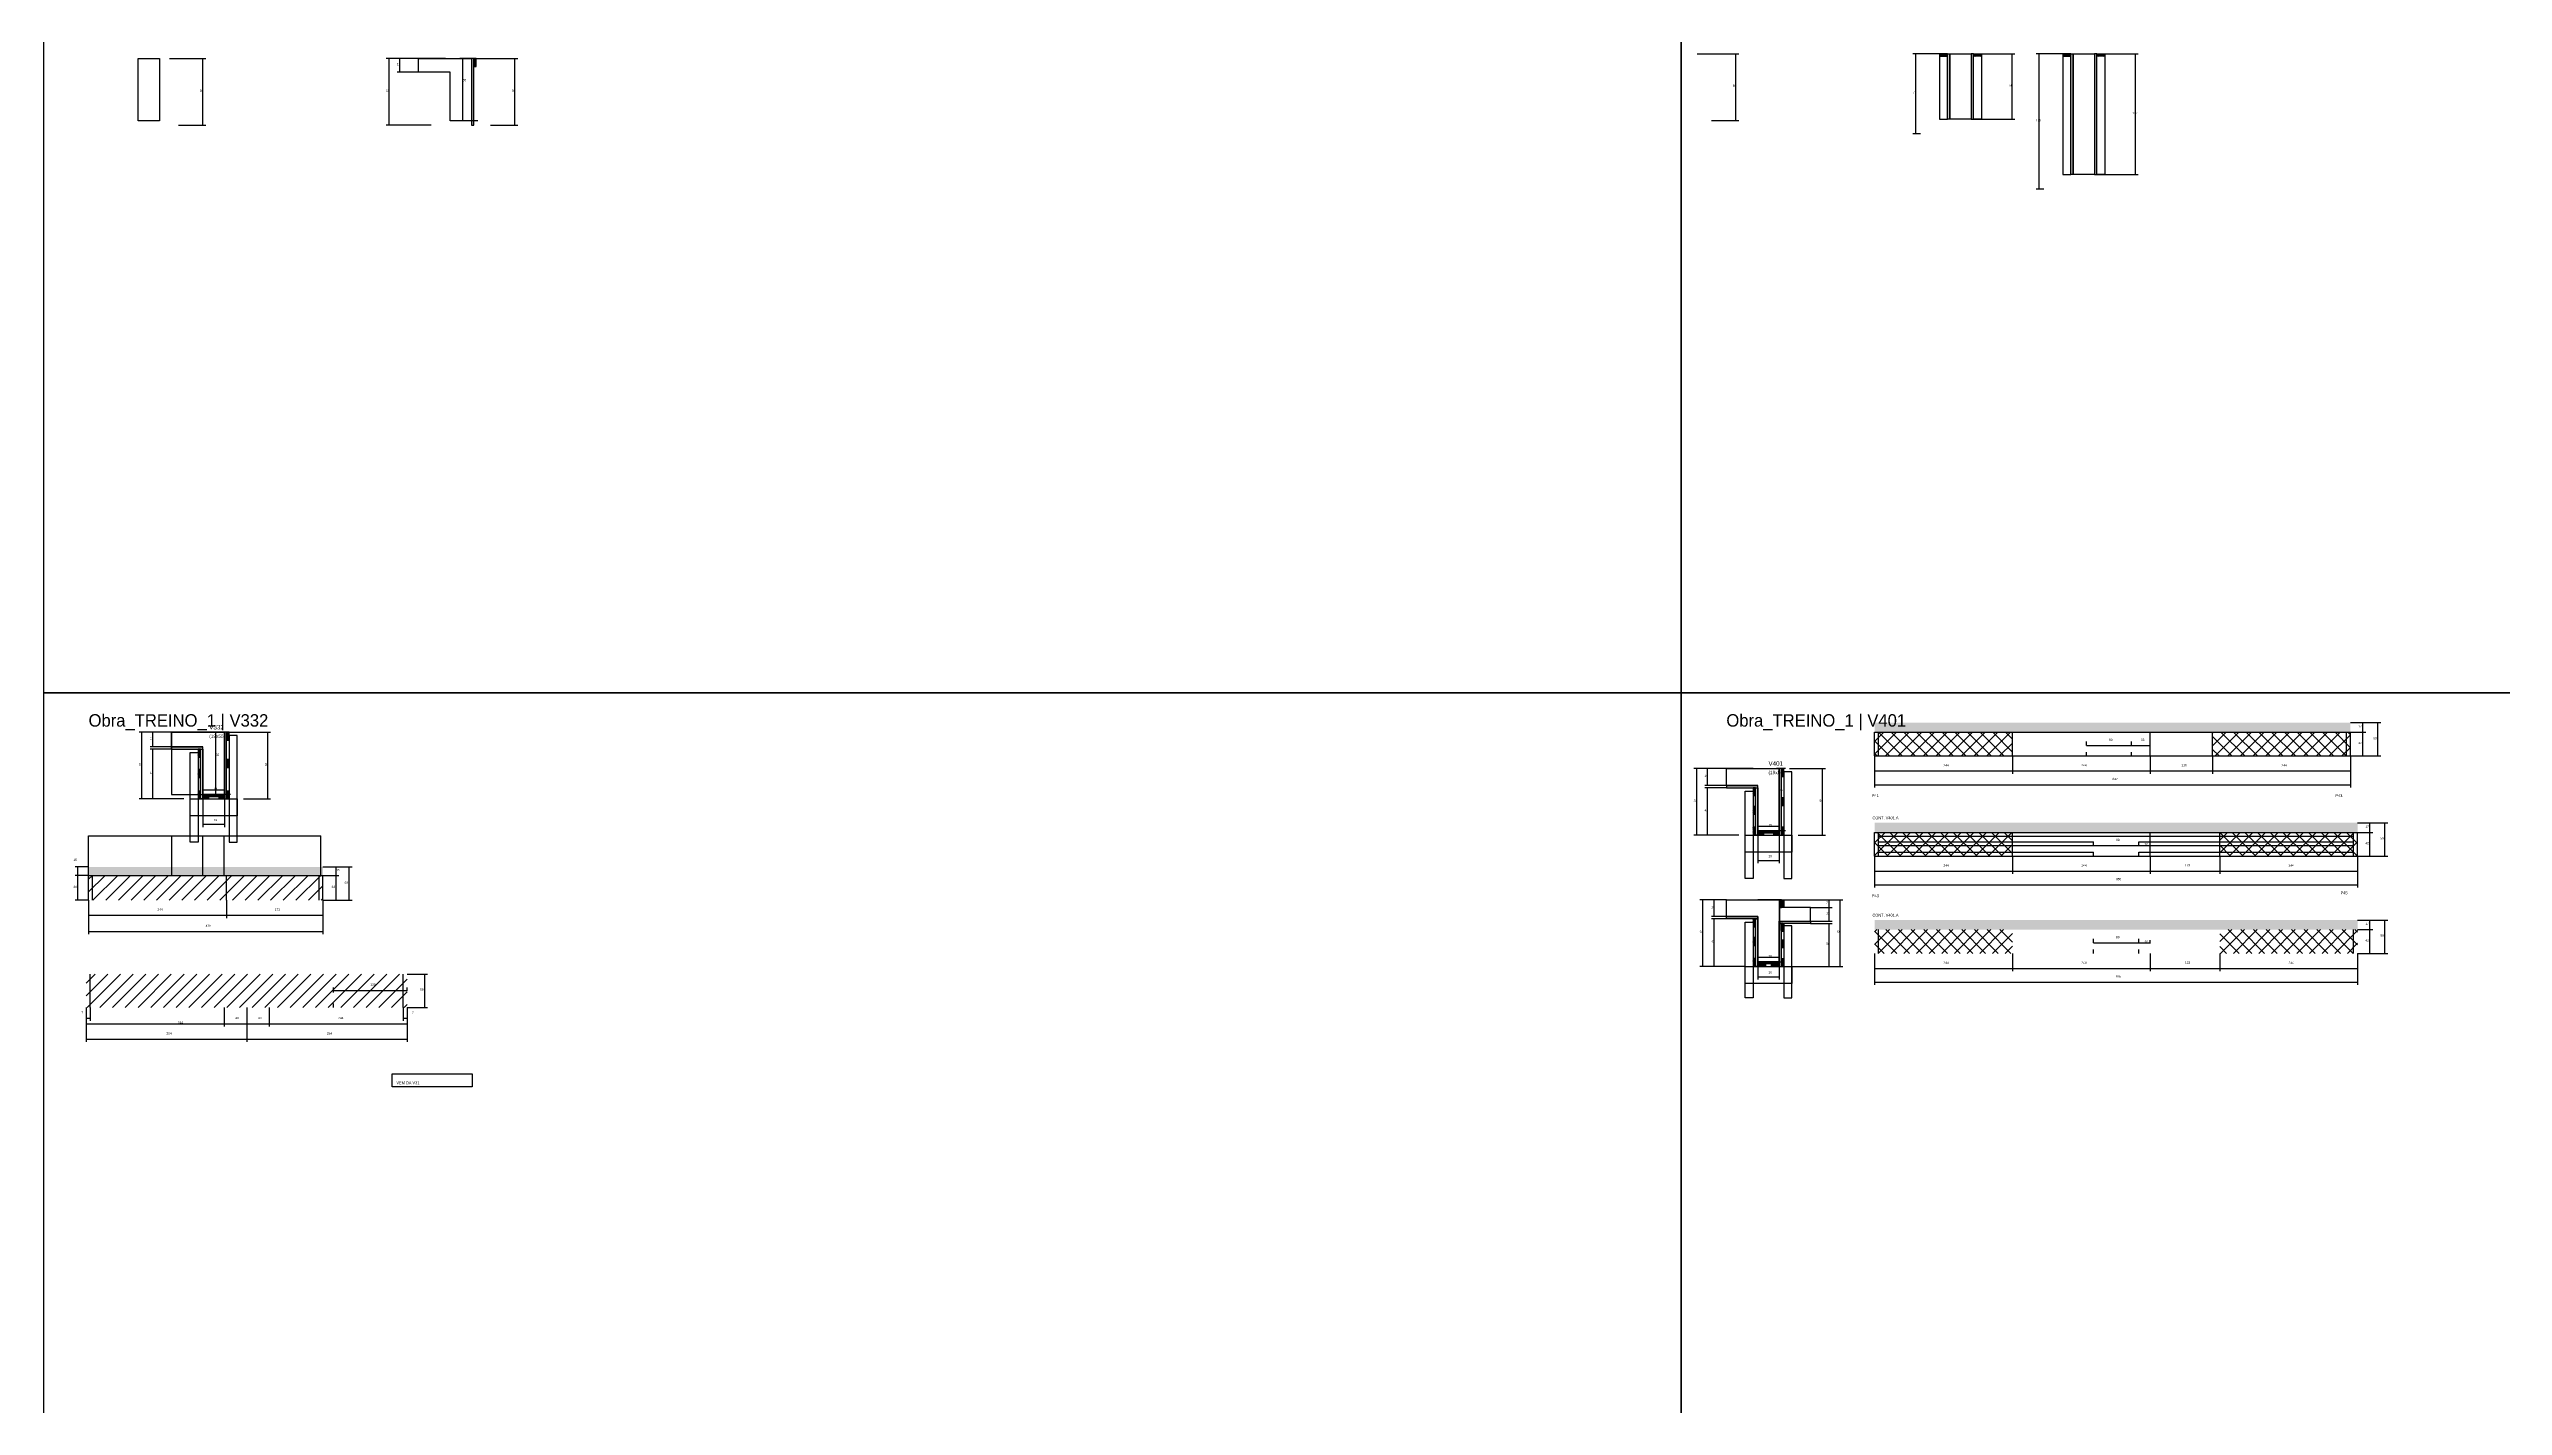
# Model space of a CAD drawing. Header units: metres. Extents: x -41 to 34840, y -36000 to 1848.
# Drawn here: x 26110 to 30455, y -3062 to -661 of the extents above; entities that cross this region are included whole.
import ezdxf

# ---------------------------------------------------------------- set-up
doc = ezdxf.new("R2010")
doc.units = ezdxf.units.M
for name, color, linetype in [('CELL_BORDER', 8, 'Continuous'), ('CONCRETO', 251, 'Continuous'), ('COTA', 4, 'Continuous'), ('Cota Seção (2x)', 4, 'Continuous'), ('Hachura', 253, 'Continuous'), ('LABEL_ID', 3, 'Continuous'), ('Madeira', 126, 'Continuous'), ('NOMENCLATURA', 7, 'Continuous'), ('Painéis', 200, 'Continuous'), ('REAPROVEITAMENTO', 251, 'Continuous'), ('SARR_2.2x7', 40, 'Continuous'), ('SARR_3.5x7', 81, 'Continuous'), ('Texto Seção', 7, 'Continuous')]:
    doc.layers.add(name, color=color, linetype=linetype)

msp = doc.modelspace()

# ---------------------------------------------------------------- hatches: boundary and pattern name
at = {"layer": 'COTA'}
h = msp.add_hatch(dxfattribs=at)
h.set_pattern_fill('AR-CONC', scale=0.03)
h.paths.add_polyline_path([(30185.1, -1870), (30185.1, -1853), (30185.1, -1853), (29342.6, -1853), (29342.6, -1853), (29342.6, -1870), (29342.6, -1870), (30185.1, -1870)])
h = msp.add_hatch(dxfattribs=at)
h.set_pattern_fill('AR-CONC', scale=0.03)
h.paths.add_polyline_path([(30197.6, -2047.2), (30197.6, -2030.2), (30197.6, -2030.2), (29342.6, -2030.2), (29342.6, -2030.2), (29342.6, -2047.2), (29342.6, -2047.2), (30197.6, -2047.2)])
h = msp.add_hatch(dxfattribs=at)
h.set_pattern_fill('AR-CONC', scale=0.03)
h.paths.add_polyline_path([(26595, -2108.3), (26179.9, -2108.3), (26179.9, -2108.3), (26180.1, -2123.3), (26180.1, -2123.3), (26595, -2123.3), (26595, -2123.3), (26595, -2108.3)])
h = msp.add_hatch(dxfattribs=at)
h.set_pattern_fill('AR-CONC', scale=0.03)
h.paths.add_polyline_path([(30197.6, -2219.4), (30197.6, -2202.4), (30197.6, -2202.4), (29342.6, -2202.4), (29342.6, -2202.4), (29342.6, -2219.4), (29342.6, -2219.4), (30197.6, -2219.4)])
at = {"layer": 'Hachura'}
h = msp.add_hatch(color=8, dxfattribs=at)
h.dxf.hatch_style = 1
h.paths.add_polyline_path([(26862.1, -677.5), (26858.1, -677.5), (26858.1, -677.5), (26858.1, -795.5), (26858.1, -795.5), (26862.1, -795.5), (26862.1, -795.5), (26862.1, -677.5)])
h = msp.add_hatch(dxfattribs=at)
h.set_pattern_fill('ANSI31', scale=0.5)
h.paths.add_polyline_path([(26862.1, -691.5), (26866.5, -691.5), (26866.5, -691.5), (26866.5, -677.5), (26866.5, -677.5), (26862.1, -677.5), (26862.1, -677.5), (26862.1, -691.5)])
h = msp.add_hatch(dxfattribs=at)
h.set_pattern_fill('ANSI31', scale=0.5)
h.paths.add_polyline_path([(29471.5, -673.2), (29471.5, -668.8), (29471.5, -668.8), (29457.5, -668.8), (29457.5, -668.8), (29457.5, -673.2), (29457.5, -673.2), (29471.5, -673.2)])
h = msp.add_hatch(color=8, dxfattribs=at)
h.dxf.hatch_style = 1
h.paths.add_polyline_path([(29471.5, -784.8), (29475.5, -784.8), (29475.5, -784.8), (29475.5, -668.8), (29475.5, -668.8), (29471.5, -668.8), (29471.5, -668.8), (29471.5, -784.8)])
h = msp.add_hatch(color=8, dxfattribs=at)
h.dxf.hatch_style = 1
h.paths.add_polyline_path([(29513.5, -784.8), (29517.5, -784.8), (29517.5, -784.8), (29517.5, -668.8), (29517.5, -668.8), (29513.5, -668.8), (29513.5, -668.8), (29513.5, -784.8)])
h = msp.add_hatch(dxfattribs=at)
h.set_pattern_fill('ANSI31', scale=0.5)
h.paths.add_polyline_path([(29517.5, -673.2), (29517.5, -668.8), (29517.5, -668.8), (29531.5, -668.8), (29531.5, -668.8), (29531.5, -673.2), (29531.5, -673.2), (29517.5, -673.2)])
h = msp.add_hatch(dxfattribs=at)
h.set_pattern_fill('ANSI31', scale=0.5)
h.paths.add_polyline_path([(29689.9, -673.2), (29689.9, -668.8), (29689.9, -668.8), (29675.9, -668.8), (29675.9, -668.8), (29675.9, -673.2), (29675.9, -673.2), (29689.9, -673.2)])
h = msp.add_hatch(color=8, dxfattribs=at)
h.dxf.hatch_style = 1
h.paths.add_polyline_path([(29689.9, -882.8), (29693.9, -882.8), (29693.9, -882.8), (29693.9, -668.8), (29693.9, -668.8), (29689.9, -668.8), (29689.9, -668.8), (29689.9, -882.8)])
h = msp.add_hatch(color=8, dxfattribs=at)
h.dxf.hatch_style = 1
h.paths.add_polyline_path([(29731.9, -882.8), (29735.9, -882.8), (29735.9, -882.8), (29735.9, -668.8), (29735.9, -668.8), (29731.9, -668.8), (29731.9, -668.8), (29731.9, -882.8)])
h = msp.add_hatch(dxfattribs=at)
h.set_pattern_fill('ANSI31', scale=0.5)
h.paths.add_polyline_path([(29735.9, -673.2), (29735.9, -668.8), (29735.9, -668.8), (29749.9, -668.8), (29749.9, -668.8), (29749.9, -673.2), (29749.9, -673.2), (29735.9, -673.2)])
h = msp.add_hatch(color=8, dxfattribs=at)
h.dxf.hatch_style = 1
h.paths.add_polyline_path([(26382.5, -1900), (26382.5, -1896), (26382.5, -1896), (26326.9, -1896), (26326.9, -1896), (26326.9, -1900), (26326.9, -1900), (26382.5, -1900)])
h = msp.add_hatch(dxfattribs=at)
h.set_pattern_fill('ANSI31', scale=0.5)
h.paths.add_polyline_path([(26374.1, -1914), (26378.5, -1914), (26378.5, -1914), (26378.5, -1900), (26378.5, -1900), (26374.1, -1900), (26374.1, -1900), (26374.1, -1914)])
h = msp.add_hatch(color=8, dxfattribs=at)
h.dxf.hatch_style = 1
h.paths.add_polyline_path([(26382.5, -1898), (26378.5, -1898), (26378.5, -1898), (26378.5, -1988), (26378.5, -1988), (26382.5, -1988), (26382.5, -1988), (26382.5, -1898)])
h = msp.add_hatch(color=8, dxfattribs=at)
h.dxf.hatch_style = 1
h.paths.add_polyline_path([(26424.5, -1870), (26420.5, -1870), (26420.5, -1870), (26420.5, -1988), (26420.5, -1988), (26424.5, -1988), (26424.5, -1988), (26424.5, -1870)])
h = msp.add_hatch(dxfattribs=at)
h.set_pattern_fill('ANSI31', scale=0.5)
h.paths.add_polyline_path([(26424.5, -1884), (26428.9, -1884), (26428.9, -1884), (26428.9, -1870), (26428.9, -1870), (26424.5, -1870), (26424.5, -1870), (26424.5, -1884)])
h = msp.add_hatch(dxfattribs=at)
h.set_pattern_fill('ANSI31', scale=0.5)
h.paths.add_polyline_path([(26374.1, -1950), (26378.5, -1950), (26378.5, -1950), (26378.5, -1936), (26378.5, -1936), (26374.1, -1936), (26374.1, -1936), (26374.1, -1950)])
h = msp.add_hatch(dxfattribs=at)
h.set_pattern_fill('ANSI31', scale=0.5)
h.paths.add_polyline_path([(26424.5, -1932.1), (26428.9, -1932.1), (26428.9, -1932.1), (26428.9, -1918.1), (26428.9, -1918.1), (26424.5, -1918.1), (26424.5, -1918.1), (26424.5, -1932.1)])
h = msp.add_hatch(color=8, dxfattribs=at)
h.dxf.hatch_style = 1
h.paths.add_polyline_path([(29177.6, -1934.2), (29173.6, -1934.2), (29173.6, -1934.2), (29173.6, -2052.2), (29173.6, -2052.2), (29177.6, -2052.2), (29177.6, -2052.2), (29177.6, -1934.2)])
h = msp.add_hatch(dxfattribs=at)
h.set_pattern_fill('ANSI31', scale=0.5)
h.paths.add_polyline_path([(29177.6, -1948.2), (29182, -1948.2), (29182, -1948.2), (29182, -1934.2), (29182, -1934.2), (29177.6, -1934.2), (29177.6, -1934.2), (29177.6, -1948.2)])
h = msp.add_hatch(dxfattribs=at)
h.set_pattern_fill('ANSI31', scale=0.5)
h.paths.add_polyline_path([(26374.1, -1988), (26378.5, -1988), (26378.5, -1988), (26378.5, -1974), (26378.5, -1974), (26374.1, -1974), (26374.1, -1974), (26374.1, -1988)])
h = msp.add_hatch(color=8, dxfattribs=at)
h.dxf.hatch_style = 1
h.paths.add_polyline_path([(26420.5, -1983.6), (26420.5, -1980), (26420.5, -1980), (26382.5, -1980), (26382.5, -1980), (26382.5, -1983.6), (26382.5, -1983.6), (26420.5, -1983.6)])
h = msp.add_hatch(dxfattribs=at)
h.set_pattern_fill('ANSI31', scale=0.5)
h.paths.add_polyline_path([(26382.5, -1988), (26382.5, -1983.6), (26382.5, -1983.6), (26392.5, -1983.6), (26392.5, -1983.6), (26392.5, -1988), (26392.5, -1988), (26382.5, -1988)])
h = msp.add_hatch(dxfattribs=at)
h.set_pattern_fill('ANSI31', scale=0.5)
h.paths.add_polyline_path([(26420.5, -1988), (26420.5, -1983.6), (26420.5, -1983.6), (26410.5, -1983.6), (26410.5, -1983.6), (26410.5, -1988), (26410.5, -1988), (26420.5, -1988)])
h = msp.add_hatch(dxfattribs=at)
h.set_pattern_fill('ANSI31', scale=0.5)
h.paths.add_polyline_path([(26424.5, -1988), (26428.9, -1988), (26428.9, -1988), (26428.9, -1974), (26428.9, -1974), (26424.5, -1974), (26424.5, -1974), (26424.5, -1988)])
h = msp.add_hatch(color=8, dxfattribs=at)
h.dxf.hatch_style = 1
h.paths.add_polyline_path([(29135.6, -1968.2), (29135.6, -1964.2), (29135.6, -1964.2), (29080, -1964.2), (29080, -1964.2), (29080, -1968.2), (29080, -1968.2), (29135.6, -1968.2)])
h = msp.add_hatch(dxfattribs=at)
h.set_pattern_fill('ANSI31', scale=0.5)
h.paths.add_polyline_path([(29127.2, -1982.2), (29131.6, -1982.2), (29131.6, -1982.2), (29131.6, -1968.2), (29131.6, -1968.2), (29127.2, -1968.2), (29127.2, -1968.2), (29127.2, -1982.2)])
h = msp.add_hatch(color=8, dxfattribs=at)
h.dxf.hatch_style = 1
h.paths.add_polyline_path([(29135.6, -1964.2), (29131.6, -1964.2), (29131.6, -1964.2), (29131.6, -2052.2), (29131.6, -2052.2), (29135.6, -2052.2), (29135.6, -2052.2), (29135.6, -1964.2)])
h = msp.add_hatch(dxfattribs=at)
h.set_pattern_fill('ANSI31', scale=0.5)
h.paths.add_polyline_path([(29177.6, -1999.8), (29182, -1999.8), (29182, -1999.8), (29182, -1985.8), (29182, -1985.8), (29177.6, -1985.8), (29177.6, -1985.8), (29177.6, -1999.8)])
h = msp.add_hatch(dxfattribs=at)
h.set_pattern_fill('ANSI31', scale=0.5)
h.paths.add_polyline_path([(29127.2, -2015.2), (29131.6, -2015.2), (29131.6, -2015.2), (29131.6, -2001.2), (29131.6, -2001.2), (29127.2, -2001.2), (29127.2, -2001.2), (29127.2, -2015.2)])
h = msp.add_hatch(dxfattribs=at)
h.set_pattern_fill('ANSI31', scale=0.5)
h.paths.add_polyline_path([(29127.2, -2052.2), (29131.6, -2052.2), (29131.6, -2052.2), (29131.6, -2038.2), (29131.6, -2038.2), (29127.2, -2038.2), (29127.2, -2038.2), (29127.2, -2052.2)])
h = msp.add_hatch(dxfattribs=at)
h.set_pattern_fill('ANSI31', scale=0.5)
h.paths.add_polyline_path([(29177.6, -2052.2), (29182, -2052.2), (29182, -2052.2), (29182, -2038.2), (29182, -2038.2), (29177.6, -2038.2), (29177.6, -2038.2), (29177.6, -2052.2)])
h = msp.add_hatch(color=8, dxfattribs=at)
h.dxf.hatch_style = 1
h.paths.add_polyline_path([(29173.6, -2047.8), (29173.6, -2044.2), (29173.6, -2044.2), (29135.6, -2044.2), (29135.6, -2044.2), (29135.6, -2047.8), (29135.6, -2047.8), (29173.6, -2047.8)])
h = msp.add_hatch(dxfattribs=at)
h.set_pattern_fill('ANSI31', scale=0.5)
h.paths.add_polyline_path([(29135.6, -2052.2), (29135.6, -2047.8), (29135.6, -2047.8), (29145.6, -2047.8), (29145.6, -2047.8), (29145.6, -2052.2), (29145.6, -2052.2), (29135.6, -2052.2)])
h = msp.add_hatch(dxfattribs=at)
h.set_pattern_fill('ANSI31', scale=0.5)
h.paths.add_polyline_path([(29173.6, -2052.2), (29173.6, -2047.8), (29173.6, -2047.8), (29163.6, -2047.8), (29163.6, -2047.8), (29163.6, -2052.2), (29163.6, -2052.2), (29173.6, -2052.2)])
h = msp.add_hatch(color=8, dxfattribs=at)
h.dxf.hatch_style = 1
h.paths.add_polyline_path([(29177.6, -2166.4), (29174, -2166.4), (29174, -2166.4), (29174, -2180.4), (29174, -2180.4), (29177.6, -2180.4), (29177.6, -2180.4), (29177.6, -2166.4)])
h = msp.add_hatch(dxfattribs=at)
h.set_pattern_fill('ANSI31', scale=0.5)
h.paths.add_polyline_path([(29182, -2180.4), (29177.6, -2180.4), (29177.6, -2180.4), (29177.6, -2166.4), (29177.6, -2166.4), (29182, -2166.4), (29182, -2166.4), (29182, -2180.4)])
h = msp.add_hatch(color=8, dxfattribs=at)
h.dxf.hatch_style = 1
h.paths.add_polyline_path([(29080, -2200.4), (29080, -2196.4), (29080, -2196.4), (29135.6, -2196.4), (29135.6, -2196.4), (29135.6, -2200.4), (29135.6, -2200.4), (29080, -2200.4)])
h = msp.add_hatch(dxfattribs=at)
h.set_pattern_fill('ANSI31', scale=0.5)
h.paths.add_polyline_path([(29127.2, -2214.4), (29131.6, -2214.4), (29131.6, -2214.4), (29131.6, -2200.4), (29131.6, -2200.4), (29127.2, -2200.4), (29127.2, -2200.4), (29127.2, -2214.4)])
h = msp.add_hatch(color=8, dxfattribs=at)
h.dxf.hatch_style = 1
h.paths.add_polyline_path([(29131.6, -2196.4), (29135.6, -2196.4), (29135.6, -2196.4), (29135.6, -2284.4), (29135.6, -2284.4), (29131.6, -2284.4), (29131.6, -2284.4), (29131.6, -2196.4)])
h = msp.add_hatch(color=8, dxfattribs=at)
h.dxf.hatch_style = 1
h.paths.add_polyline_path([(29173.6, -2204.4), (29177.6, -2204.4), (29177.6, -2204.4), (29177.6, -2284.4), (29177.6, -2284.4), (29173.6, -2284.4), (29173.6, -2284.4), (29173.6, -2204.4)])
h = msp.add_hatch(color=8, dxfattribs=at)
h.dxf.hatch_style = 1
h.paths.add_polyline_path([(29173.6, -2208.4), (29173.6, -2204.4), (29173.6, -2204.4), (29229.2, -2204.4), (29229.2, -2204.4), (29229.2, -2208.4), (29229.2, -2208.4), (29173.6, -2208.4)])
h = msp.add_hatch(dxfattribs=at)
h.set_pattern_fill('ANSI31', scale=0.5)
h.paths.add_polyline_path([(29182, -2222.4), (29177.6, -2222.4), (29177.6, -2222.4), (29177.6, -2208.4), (29177.6, -2208.4), (29182, -2208.4), (29182, -2208.4), (29182, -2222.4)])
h = msp.add_hatch(dxfattribs=at)
h.set_pattern_fill('ANSI31', scale=0.5)
h.paths.add_polyline_path([(29127.2, -2247.4), (29131.6, -2247.4), (29131.6, -2247.4), (29131.6, -2233.4), (29131.6, -2233.4), (29127.2, -2233.4), (29127.2, -2233.4), (29127.2, -2247.4)])
h = msp.add_hatch(dxfattribs=at)
h.set_pattern_fill('ANSI31', scale=0.5)
h.paths.add_polyline_path([(29182, -2251.4), (29177.6, -2251.4), (29177.6, -2251.4), (29177.6, -2237.4), (29177.6, -2237.4), (29182, -2237.4), (29182, -2237.4), (29182, -2251.4)])
h = msp.add_hatch(dxfattribs=at)
h.set_pattern_fill('ANSI31', scale=0.5)
h.paths.add_polyline_path([(29127.2, -2284.4), (29131.6, -2284.4), (29131.6, -2284.4), (29131.6, -2270.4), (29131.6, -2270.4), (29127.2, -2270.4), (29127.2, -2270.4), (29127.2, -2284.4)])
h = msp.add_hatch(color=8, dxfattribs=at)
h.dxf.hatch_style = 1
h.paths.add_polyline_path([(29135.6, -2280), (29135.6, -2276.4), (29135.6, -2276.4), (29173.6, -2276.4), (29173.6, -2276.4), (29173.6, -2280), (29173.6, -2280), (29135.6, -2280)])
h = msp.add_hatch(dxfattribs=at)
h.set_pattern_fill('ANSI31', scale=0.5)
h.paths.add_polyline_path([(29135.6, -2284.4), (29135.6, -2280), (29135.6, -2280), (29149.6, -2280), (29149.6, -2280), (29149.6, -2284.4), (29149.6, -2284.4), (29135.6, -2284.4)])
h = msp.add_hatch(dxfattribs=at)
h.set_pattern_fill('ANSI31', scale=0.5)
h.paths.add_polyline_path([(29173.6, -2284.4), (29173.6, -2280), (29173.6, -2280), (29159.6, -2280), (29159.6, -2280), (29159.6, -2284.4), (29159.6, -2284.4), (29173.6, -2284.4)])
h = msp.add_hatch(dxfattribs=at)
h.set_pattern_fill('ANSI31', scale=0.5)
h.paths.add_polyline_path([(29182, -2284.4), (29177.6, -2284.4), (29177.6, -2284.4), (29177.6, -2270.4), (29177.6, -2270.4), (29182, -2270.4), (29182, -2270.4), (29182, -2284.4)])
at = {"layer": 'REAPROVEITAMENTO'}
h = msp.add_hatch(dxfattribs=at)
h.set_pattern_fill('ANSI37', scale=5)
h.paths.add_polyline_path([(29342.6, -1870), (29342.6, -1912), (29342.6, -1912), (29586.6, -1912), (29586.6, -1912), (29586.6, -1870), (29586.6, -1870), (29342.6, -1870)])
h = msp.add_hatch(dxfattribs=at)
h.set_pattern_fill('ANSI37', scale=5)
h.paths.add_polyline_path([(29941.1, -1870), (29941.1, -1912), (29941.1, -1912), (30185.1, -1912), (30185.1, -1912), (30185.1, -1870), (30185.1, -1870), (29941.1, -1870)])
h = msp.add_hatch(dxfattribs=at)
h.set_pattern_fill('ANSI37', scale=5)
h.paths.add_polyline_path([(29342.6, -2047.2), (29342.6, -2089.2), (29342.6, -2089.2), (29586.6, -2089.2), (29586.6, -2089.2), (29586.6, -2047.2), (29586.6, -2047.2), (29342.6, -2047.2)])
h = msp.add_hatch(dxfattribs=at)
h.set_pattern_fill('ANSI37', scale=5)
h.paths.add_polyline_path([(29953.6, -2047.2), (29953.6, -2089.2), (29953.6, -2089.2), (30197.6, -2089.2), (30197.6, -2089.2), (30197.6, -2047.2), (30197.6, -2047.2), (29953.6, -2047.2)])
h = msp.add_hatch(dxfattribs=at)
h.set_pattern_fill('ANSI31', scale=5)
h.paths.add_polyline_path([(26595, -2167.3), (26595, -2123.3), (26595, -2123.3), (26180, -2123.3), (26180, -2123.3), (26180, -2167.3), (26180, -2167.3), (26595, -2167.3)])
h = msp.add_hatch(dxfattribs=at)
h.set_pattern_fill('ANSI37', scale=5)
h.paths.add_polyline_path([(29342.6, -2219.4), (29342.6, -2261.4), (29342.6, -2261.4), (29586.6, -2261.4), (29586.6, -2261.4), (29586.6, -2219.4), (29586.6, -2219.4), (29342.6, -2219.4)])
h = msp.add_hatch(dxfattribs=at)
h.set_pattern_fill('ANSI37', scale=5)
h.paths.add_polyline_path([(29953.6, -2219.4), (29953.6, -2261.4), (29953.6, -2261.4), (30197.6, -2261.4), (30197.6, -2261.4), (30197.6, -2219.4), (30197.6, -2219.4), (29953.6, -2219.4)])
h = msp.add_hatch(dxfattribs=at)
h.set_pattern_fill('ANSI31', scale=5)
h.paths.add_polyline_path([(26744, -2357), (26744, -2298), (26744, -2298), (26176, -2298), (26176, -2298), (26176, -2357), (26176, -2357), (26744, -2357)])

# ---------------------------------------------------------------- linework, layer by layer
at = {"layer": 'CELL_BORDER'}
for points in [[(26100, -1800), (29000, -1800), (29000, 0), (26100, 0)], [(29000, -1800), (31900, -1800), (31900, 0), (29000, 0)], [(26100, -3600), (29000, -3600), (29000, -1800), (26100, -1800)], [(29000, -3600), (31900, -3600), (31900, -1800), (29000, -1800)]]:
    msp.add_lwpolyline(points, close=True, dxfattribs=at)
at = {"layer": 'CONCRETO'}
for points in [[(26267.6, -677.5), (26267.6, -677.5), (26305.6, -677.5), (26305.6, -705.5), (26305.6, -705.5), (26305.6, -787.5), (26267.6, -787.5), (26267.6, -677.5)], [(26764.5, -701.5), (26764.5, -677.5), (26820.1, -677.5), (26820.1, -677.5), (26858.1, -677.5), (26858.1, -787.5), (26820.1, -787.5), (26820.1, -701.5)], [(29475.5, -668.8), (29475.5, -668.8), (29513.5, -668.8), (29513.5, -696.8), (29513.5, -696.8), (29513.5, -784.8), (29475.5, -784.8), (29475.5, -668.8)], [(29693.9, -668.8), (29693.9, -668.8), (29731.9, -668.8), (29731.9, -696.8), (29731.9, -696.8), (29731.9, -882.8), (29693.9, -882.8), (29693.9, -668.8)], [(26326.9, -1896), (26326.9, -1870), (26382.5, -1870), (26382.5, -1870), (26420.5, -1870), (26420.5, -1980), (26382.5, -1980), (26382.5, -1896)], [(26326.9, -1980), (26420.5, -1980), (26420.5, -1870), (26326.9, -1870)], [(29080, -1964.2), (29080, -1934.2), (29135.6, -1934.2), (29135.6, -1934.2), (29173.6, -1934.2), (29173.6, -2044.2), (29135.6, -2044.2), (29135.6, -1964.2)], [(29080, -2196.4), (29080, -2166.4), (29135.6, -2166.4), (29135.6, -2166.4), (29174, -2166.4), (29173.6, -2276.4), (29135.6, -2276.4), (29135.6, -2196.4)]]:
    msp.add_lwpolyline(points, close=True, dxfattribs=at)
msp.add_lwpolyline([(29135.6, -2200.4), (29135.6, -2276.4), (29173.6, -2276.4), (29173.6, -2204.4), (29229.2, -2204.4), (29229.2, -2180.4), (29174, -2180.4), (29174, -2166.4), (29135.6, -2166.4)], dxfattribs=at)
at = {"layer": 'COTA'}
for p, q in [((26323.6, -677.5), (26387.5, -677.5)), ((26382.5, -795.5), (26382.5, -677.5)), ((26812.1, -677.5), (26707.1, -677.5)), ((26712.1, -795.5), (26712.1, -677.5)), ((26764.5, -677.5), (26726.4, -677.5)), ((26731.4, -701.5), (26731.4, -677.5)), ((26866.5, -677.5), (26940, -677.5)), ((26935, -795.5), (26935, -677.5)), ((29028.5, -668.8), (29102, -668.8)), ((29097, -786.8), (29097, -668.8)), ((29471.5, -668.8), (29410.4, -668.8)), ((29415.4, -810.8), (29415.4, -668.8)), ((29517.5, -668.8), (29591, -668.8)), ((29586, -784.8), (29586, -668.8)), ((29689.9, -668.8), (29628.7, -668.8)), ((29633.7, -908.8), (29633.7, -668.8)), ((29735.9, -668.8), (29809.3, -668.8)), ((29804.3, -882.8), (29804.3, -668.8)), ((26764.5, -701.5), (26726.4, -701.5)), ((26339.2, -795.5), (26387.5, -795.5)), ((26786.5, -795.5), (26707.1, -795.5)), ((26891.7, -795.5), (26940, -795.5)), ((29053.7, -786.8), (29102, -786.8)), ((29423.7, -810.8), (29410.4, -810.8)), ((29517.5, -784.8), (29591, -784.8)), ((29642.1, -908.8), (29628.7, -908.8)), ((29735.9, -882.8), (29809.3, -882.8)), ((30185.1, -1853), (30212.1, -1853)), ((30207.1, -1870), (30207.1, -1853)), ((26374.5, -1870), (26269.6, -1870)), ((26274.6, -1988), (26274.6, -1870)), ((26326.9, -1870), (26288.9, -1870)), ((26326.9, -1896), (26288.9, -1896)), ((26326.9, -1900), (26288.9, -1900)), ((26293.9, -1896), (26293.9, -1870)), ((26293.9, -1988), (26293.9, -1900)), ((26428.9, -1870), (26502.4, -1870)), ((26497.4, -1988), (26497.4, -1870)), ((29717.6, -1893.5), (29717.6, -1888.5)), ((29717.6, -1893.5), (29797.6, -1893.5)), ((29797.6, -1893.5), (29797.6, -1888.5)), ((30185.1, -1870), (30212.1, -1870)), ((30185.1, -1870), (30212.1, -1870)), ((30207.1, -1912), (30207.1, -1870)), ((29127.6, -1934.2), (29022.6, -1934.2)), ((29027.6, -2052.2), (29027.6, -1934.2)), ((29080, -1934.2), (29041.9, -1934.2)), ((29046.9, -1964.2), (29046.9, -1934.2)), ((29191.6, -1934.2), (29255.4, -1934.2)), ((29250.4, -2052.2), (29250.4, -1934.2)), ((29342.6, -1912), (29342.6, -1943.5)), ((29342.6, -1912), (29342.6, -1967.8)), ((29342.6, -1938.5), (29586.6, -1938.5)), ((29586.6, -1912), (29586.6, -1943.5)), ((29586.6, -1912), (29586.6, -1943.5)), ((29586.6, -1938.5), (29830.6, -1938.5)), ((29830.6, -1912), (29830.6, -1943.5)), ((30185.1, -1912), (30185.1, -1967.8)), ((30185.1, -1912), (30212.1, -1912)), ((26348.9, -1988), (26269.6, -1988)), ((26348.9, -1988), (26288.9, -1988)), ((26382.5, -1988), (26382.5, -2037.8)), ((26420.5, -1988), (26420.5, -2037.8)), ((26454.1, -1988), (26502.4, -1988)), ((29080, -1964.2), (29041.9, -1964.2)), ((29080, -1968.2), (29041.9, -1968.2)), ((29046.9, -2052.2), (29046.9, -1968.2)), ((29342.6, -1962.8), (30185.1, -1962.8)), ((26382.5, -2032.8), (26420.5, -2032.8)), ((30197.6, -2030.2), (30224.6, -2030.2)), ((30219.6, -2047.2), (30219.6, -2030.2)), ((29102, -2052.2), (29022.6, -2052.2)), ((29102, -2052.2), (29041.9, -2052.2)), ((29135.6, -2052.2), (29135.6, -2101.9)), ((29173.6, -2052.2), (29173.6, -2101.9)), ((29207.2, -2052.2), (29255.4, -2052.2)), ((29730.1, -2070.7), (29730.1, -2065.7)), ((29730.1, -2070.7), (29810.1, -2070.7)), ((29810.1, -2070.7), (29810.1, -2065.7)), ((30197.6, -2047.2), (30224.6, -2047.2)), ((30197.6, -2047.2), (30224.6, -2047.2)), ((30219.6, -2089.2), (30219.6, -2047.2)), ((26180, -2108.3), (26156.1, -2108.3)), ((26180, -2123.3), (26156.1, -2123.3)), ((26180, -2123.3), (26156.1, -2123.3)), ((26161.1, -2123.3), (26161.1, -2108.3)), ((26161.1, -2167.3), (26161.1, -2123.3)), ((26595, -2108.3), (26623.4, -2108.3)), ((26595, -2108.3), (26646.5, -2108.3)), ((26595, -2123.3), (26623.4, -2123.3)), ((26595, -2123.3), (26623.4, -2123.3)), ((26618.4, -2123.3), (26618.4, -2108.3)), ((26618.4, -2167.3), (26618.4, -2123.3)), ((26641.5, -2167.3), (26641.5, -2108.3)), ((29135.6, -2096.9), (29173.6, -2096.9)), ((29342.6, -2089.2), (29342.6, -2120.7)), ((29342.6, -2089.2), (29342.6, -2145)), ((29342.6, -2115.7), (29586.6, -2115.7)), ((29586.6, -2089.2), (29586.6, -2120.7)), ((29586.6, -2089.2), (29586.6, -2120.7)), ((29586.6, -2115.7), (29830.6, -2115.7)), ((29830.6, -2089.2), (29830.6, -2120.7)), ((30197.6, -2089.2), (30197.6, -2145)), ((30197.6, -2089.2), (30224.6, -2089.2)), ((26180, -2167.3), (26156.1, -2167.3)), ((26180, -2167.3), (26180, -2198.9)), ((26180, -2167.3), (26180, -2227.4)), ((26424, -2167.3), (26424, -2198.9)), ((26424, -2167.3), (26424, -2198.9)), ((26595, -2167.3), (26595, -2198.9)), ((26595, -2167.3), (26595, -2227.4)), ((26595, -2167.3), (26623.4, -2167.3)), ((26595, -2167.3), (26646.5, -2167.3)), ((29080, -2166.4), (29033.2, -2166.4)), ((29038.2, -2284.4), (29038.2, -2166.4)), ((29080, -2166.4), (29053.7, -2166.4)), ((29058.7, -2196.4), (29058.7, -2166.4)), ((29182, -2166.4), (29286.5, -2166.4)), ((29229.2, -2166.4), (29267.2, -2166.4)), ((29262.2, -2180.4), (29262.2, -2166.4)), ((29281.5, -2284.4), (29281.5, -2166.4)), ((29342.6, -2140), (30197.6, -2140)), ((26180, -2193.9), (26424, -2193.9)), ((26424, -2193.9), (26595, -2193.9)), ((29080, -2196.4), (29053.7, -2196.4)), ((29080, -2200.4), (29053.7, -2200.4)), ((29058.7, -2284.4), (29058.7, -2200.4)), ((29229.2, -2180.4), (29267.2, -2180.4)), ((29229.2, -2180.4), (29267.2, -2180.4)), ((29229.2, -2204.4), (29267.2, -2204.4)), ((29229.2, -2208.4), (29267.2, -2208.4)), ((29262.2, -2204.4), (29262.2, -2180.4)), ((29262.2, -2284.4), (29262.2, -2208.4)), ((30197.6, -2202.4), (30224.6, -2202.4)), ((30219.6, -2219.4), (30219.6, -2202.4)), ((26180, -2222.4), (26595, -2222.4)), ((29730.1, -2242.9), (29730.1, -2237.9)), ((29730.1, -2242.9), (29810.1, -2242.9)), ((29810.1, -2242.9), (29810.1, -2237.9)), ((30197.6, -2219.4), (30224.6, -2219.4)), ((30197.6, -2219.4), (30224.6, -2219.4)), ((30219.6, -2261.4), (30219.6, -2219.4)), ((26744, -2298), (26780.2, -2298)), ((26775.2, -2357), (26775.2, -2298)), ((29077.3, -2284.4), (29033.2, -2284.4)), ((29113.2, -2284.4), (29053.7, -2284.4)), ((29135.6, -2284.4), (29135.6, -2307.8)), ((29135.6, -2302.8), (29173.6, -2302.8)), ((29173.6, -2284.4), (29173.6, -2307.8)), ((29196, -2284.4), (29286.5, -2284.4)), ((29196, -2284.4), (29267.2, -2284.4)), ((29342.6, -2261.4), (29342.6, -2292.9)), ((29342.6, -2261.4), (29342.6, -2317.2)), ((29342.6, -2287.9), (29586.6, -2287.9)), ((29586.6, -2261.4), (29586.6, -2292.9)), ((29586.6, -2261.4), (29586.6, -2292.9)), ((29586.6, -2287.9), (29830.6, -2287.9)), ((29830.6, -2261.4), (29830.6, -2292.9)), ((30197.6, -2261.4), (30197.6, -2317.2)), ((30197.6, -2261.4), (30224.6, -2261.4)), ((29342.6, -2312.2), (30197.6, -2312.2)), ((26176, -2357), (26176, -2390.9)), ((26176, -2357), (26176, -2381)), ((26176, -2376), (26183, -2376)), ((26176, -2385.9), (26420, -2385.9)), ((26183, -2357), (26183, -2381)), ((26420, -2357), (26420, -2390.9)), ((26460, -2357), (26460, -2390.9)), ((26460, -2385.9), (26500, -2385.9)), ((26500, -2357), (26500, -2390.9)), ((26737, -2357), (26737, -2381)), ((26737, -2376), (26744, -2376)), ((26744, -2357), (26780.2, -2357)), ((26744, -2357), (26744, -2381))]:
    msp.add_line(p, q, dxfattribs=at)
at = {"layer": 'Cota Seção (2x)'}
for p, q in [((26858.1, -677.5), (26837.7, -677.5)), ((26842.7, -787.5), (26842.7, -677.5)), ((26869.1, -787.5), (26837.7, -787.5)), ((30185.1, -1853), (30238.7, -1853)), ((30233.7, -1912), (30233.7, -1853)), ((26420.5, -1870), (26400.1, -1870)), ((26405.1, -1980), (26405.1, -1870)), ((29797.6, -1893.5), (29797.6, -1888.5)), ((29797.6, -1893.5), (29830.6, -1893.5)), ((29830.6, -1894.8), (29830.6, -1888.5)), ((29184.6, -1934.2), (29168.6, -1934.2)), ((29173.6, -2044.2), (29173.6, -1934.2)), ((29830.6, -1912), (29830.6, -1943.5)), ((29830.6, -1938.5), (29941.1, -1938.5)), ((29941.1, -1912), (29941.1, -1943.5)), ((29941.1, -1912), (29941.1, -1943.5)), ((29941.1, -1938.5), (30185.1, -1938.5)), ((30185.1, -1912), (30185.1, -1943.5)), ((30185.1, -1912), (30238.7, -1912)), ((26382.5, -1988), (26382.5, -1967)), ((26382.5, -1972), (26420.5, -1972)), ((26431.5, -1980), (26400.1, -1980)), ((26420.5, -1988), (26420.5, -1967)), ((29135.6, -2052.2), (29135.6, -2031.2)), ((29135.6, -2036.2), (29173.6, -2036.2)), ((29173.6, -2052.2), (29173.6, -2031.2)), ((30197.6, -2030.2), (30251.2, -2030.2)), ((30246.2, -2089.2), (30246.2, -2030.2)), ((29184.6, -2044.2), (29168.6, -2044.2)), ((29810.1, -2070.7), (29810.1, -2065.7)), ((29810.1, -2070.7), (29830.6, -2070.7)), ((29830.6, -2072), (29830.6, -2065.7)), ((29830.6, -2089.2), (29830.6, -2120.7)), ((29830.6, -2115.7), (29953.6, -2115.7)), ((29953.6, -2089.2), (29953.6, -2120.7)), ((29953.6, -2089.2), (29953.6, -2120.7)), ((29953.6, -2115.7), (30197.6, -2115.7)), ((30197.6, -2089.2), (30197.6, -2120.7)), ((30197.6, -2089.2), (30251.2, -2089.2)), ((29162.6, -2166.4), (29179, -2166.4)), ((29174, -2276.4), (29174, -2166.4)), ((30197.6, -2202.4), (30251.2, -2202.4)), ((30246.2, -2261.4), (30246.2, -2202.4)), ((29810.1, -2242.9), (29810.1, -2237.9)), ((29810.1, -2242.9), (29830.6, -2242.9)), ((29830.6, -2244.1), (29830.6, -2237.9)), ((29135.6, -2284.4), (29135.6, -2263.4)), ((29135.6, -2268.4), (29173.6, -2268.4)), ((29162.6, -2276.4), (29179, -2276.4)), ((29173.6, -2284.4), (29173.6, -2263.4)), ((29830.6, -2261.4), (29830.6, -2292.9)), ((29830.6, -2287.9), (29953.6, -2287.9)), ((29953.6, -2261.4), (29953.6, -2292.9)), ((29953.6, -2261.4), (29953.6, -2292.9)), ((29953.6, -2287.9), (30197.6, -2287.9)), ((30197.6, -2261.4), (30197.6, -2292.9)), ((30197.6, -2261.4), (30251.2, -2261.4)), ((26614, -2327.5), (26614, -2321.9)), ((26614, -2326.9), (26744, -2326.9)), ((26744, -2327.5), (26744, -2321.9)), ((26176, -2357), (26176, -2418.1)), ((26420, -2357), (26420, -2390.9)), ((26420, -2385.9), (26460, -2385.9)), ((26460, -2357), (26460, -2390.9)), ((26460, -2357), (26460, -2418.1)), ((26460, -2357), (26460, -2418.1)), ((26500, -2357), (26500, -2390.9)), ((26500, -2385.9), (26744, -2385.9)), ((26744, -2357), (26744, -2390.9)), ((26744, -2357), (26744, -2418.1)), ((26176, -2413.1), (26460, -2413.1)), ((26460, -2413.1), (26744, -2413.1))]:
    msp.add_line(p, q, dxfattribs=at)
at = {"layer": 'Madeira'}
for points in [[(26862.1, -691.5), (26866.5, -691.5), (26866.5, -677.5), (26862.1, -677.5)], [(29471.5, -673.2), (29471.5, -668.8), (29457.5, -668.8), (29457.5, -673.2)], [(29471.5, -668.8), (29457.5, -668.8), (29457.5, -784.8), (29471.5, -784.8)], [(29517.5, -673.2), (29517.5, -668.8), (29531.5, -668.8), (29531.5, -673.2)], [(29517.5, -668.8), (29531.5, -668.8), (29531.5, -784.8), (29517.5, -784.8)], [(29689.9, -673.2), (29689.9, -668.8), (29675.9, -668.8), (29675.9, -673.2)], [(29689.9, -668.8), (29675.9, -668.8), (29675.9, -882.8), (29689.9, -882.8)], [(29735.9, -673.2), (29735.9, -668.8), (29749.9, -668.8), (29749.9, -673.2)], [(29735.9, -668.8), (29749.9, -668.8), (29749.9, -882.8), (29735.9, -882.8)], [(26374.1, -1914), (26378.5, -1914), (26378.5, -1900), (26374.1, -1900)], [(26424.5, -1884), (26428.9, -1884), (26428.9, -1870), (26424.5, -1870)], [(26374.1, -1950), (26378.5, -1950), (26378.5, -1936), (26374.1, -1936)], [(26424.5, -1932.1), (26428.9, -1932.1), (26428.9, -1918.1), (26424.5, -1918.1)], [(29177.6, -1948.2), (29182, -1948.2), (29182, -1934.2), (29177.6, -1934.2)], [(26374.1, -1988), (26378.5, -1988), (26378.5, -1974), (26374.1, -1974)], [(26382.5, -1988), (26382.5, -1983.6), (26392.5, -1983.6), (26392.5, -1988)], [(26420.5, -1988), (26420.5, -1983.6), (26410.5, -1983.6), (26410.5, -1988)], [(26424.5, -1988), (26428.9, -1988), (26428.9, -1974), (26424.5, -1974)], [(29127.2, -1982.2), (29131.6, -1982.2), (29131.6, -1968.2), (29127.2, -1968.2)], [(29177.6, -1999.8), (29182, -1999.8), (29182, -1985.8), (29177.6, -1985.8)], [(29127.2, -2015.2), (29131.6, -2015.2), (29131.6, -2001.2), (29127.2, -2001.2)], [(29127.2, -2052.2), (29131.6, -2052.2), (29131.6, -2038.2), (29127.2, -2038.2)], [(29177.6, -2052.2), (29182, -2052.2), (29182, -2038.2), (29177.6, -2038.2)], [(29135.6, -2052.2), (29135.6, -2047.8), (29145.6, -2047.8), (29145.6, -2052.2)], [(29173.6, -2052.2), (29173.6, -2047.8), (29163.6, -2047.8), (29163.6, -2052.2)], [(29182, -2180.4), (29177.6, -2180.4), (29177.6, -2166.4), (29182, -2166.4)], [(29127.2, -2214.4), (29131.6, -2214.4), (29131.6, -2200.4), (29127.2, -2200.4)], [(29182, -2222.4), (29177.6, -2222.4), (29177.6, -2208.4), (29182, -2208.4)], [(29127.2, -2247.4), (29131.6, -2247.4), (29131.6, -2233.4), (29127.2, -2233.4)], [(29182, -2251.4), (29177.6, -2251.4), (29177.6, -2237.4), (29182, -2237.4)], [(29127.2, -2284.4), (29131.6, -2284.4), (29131.6, -2270.4), (29127.2, -2270.4)], [(29135.6, -2284.4), (29135.6, -2280), (29149.6, -2280), (29149.6, -2284.4)], [(29173.6, -2284.4), (29173.6, -2280), (29159.6, -2280), (29159.6, -2284.4)], [(29182, -2284.4), (29177.6, -2284.4), (29177.6, -2270.4), (29182, -2270.4)]]:
    msp.add_lwpolyline(points, close=True, dxfattribs=at)
at = {"layer": 'Painéis'}
for p, q in [((26326.9, -1896), (26382.5, -1896)), ((26326.9, -1900), (26326.9, -1896)), ((26382.5, -1900), (26382.5, -1896)), ((26382.5, -1988), (26382.5, -1900)), ((26420.5, -1988), (26420.5, -1870)), ((29342.6, -1870), (30185.1, -1870)), ((29342.6, -1912), (29342.6, -1870)), ((29586.6, -1912), (29586.6, -1870)), ((29830.6, -1912), (29830.6, -1870)), ((29941.1, -1912), (29941.1, -1870)), ((30185.1, -1912), (30185.1, -1870)), ((29342.6, -1912), (30185.1, -1912)), ((26382.5, -1980), (26420.5, -1980)), ((26382.5, -1983.6), (26382.5, -1980)), ((26420.5, -1983.6), (26420.5, -1980)), ((29080, -1964.2), (29135.6, -1964.2)), ((26180, -2053.3), (26327.2, -2053.3)), ((26180, -2123.3), (26180, -2053.3)), ((26327.2, -2123.3), (26327.2, -2053.3)), ((26327.2, -2053.3), (26382.2, -2053.3)), ((26327.2, -2123.3), (26327.2, -2053.3)), ((26382.2, -2123.3), (26382.2, -2053.3)), ((26382.2, -2053.3), (26420.2, -2053.3)), ((26382.2, -2123.3), (26382.2, -2053.3)), ((26420.2, -2123.3), (26420.2, -2053.3)), ((26420.2, -2053.3), (26591.2, -2053.3)), ((26420.2, -2123.3), (26420.2, -2053.3)), ((26591.2, -2123.3), (26591.2, -2053.3)), ((29135.6, -2044.2), (29173.6, -2044.2)), ((29342.6, -2047.2), (30197.6, -2047.2)), ((29342.6, -2089.2), (29342.6, -2047.2)), ((29586.6, -2089.2), (29586.6, -2047.2)), ((29830.6, -2089.2), (29830.6, -2047.2)), ((29953.6, -2089.2), (29953.6, -2047.2)), ((30197.6, -2089.2), (30197.6, -2047.2)), ((26180, -2123.3), (26595, -2123.3)), ((26180, -2167.3), (26180, -2123.3)), ((26180, -2123.3), (26327.2, -2123.3)), ((26327.2, -2123.3), (26382.2, -2123.3)), ((26382.2, -2123.3), (26420.2, -2123.3)), ((26420.2, -2123.3), (26591.2, -2123.3)), ((26424, -2167.3), (26424, -2123.3)), ((26595, -2167.3), (26595, -2123.3)), ((29342.6, -2089.2), (30197.6, -2089.2))]:
    msp.add_line(p, q, dxfattribs=at)
for points in [[(26862.1, -677.5), (26858.1, -677.5), (26858.1, -795.5), (26862.1, -795.5)], [(29471.5, -668.8), (29475.5, -668.8), (29475.5, -784.8), (29471.5, -784.8)], [(29517.5, -668.8), (29513.5, -668.8), (29513.5, -784.8), (29517.5, -784.8)], [(29689.9, -668.8), (29693.9, -668.8), (29693.9, -882.8), (29689.9, -882.8)], [(29735.9, -668.8), (29731.9, -668.8), (29731.9, -882.8), (29735.9, -882.8)], [(26382.5, -1900), (26382.5, -1896), (26326.9, -1896), (26326.9, -1900)], [(26378.5, -1900), (26382.5, -1900), (26382.5, -1988), (26378.5, -1988)], [(26424.5, -1870), (26420.5, -1870), (26420.5, -1988), (26424.5, -1988)], [(29177.6, -1934.2), (29173.6, -1934.2), (29173.6, -2052.2), (29177.6, -2052.2)], [(26420.5, -1983.6), (26420.5, -1980), (26382.5, -1980), (26382.5, -1983.6)], [(29135.6, -1968.2), (29135.6, -1964.2), (29080, -1964.2), (29080, -1968.2)], [(29131.6, -1968.2), (29135.6, -1968.2), (29135.6, -2052.2), (29131.6, -2052.2)], [(29173.6, -2047.8), (29173.6, -2044.2), (29135.6, -2044.2), (29135.6, -2047.8)], [(29177.6, -2166.4), (29174, -2166.4), (29174, -2180.4), (29177.6, -2180.4)], [(29080, -2200.4), (29080, -2196.4), (29135.6, -2196.4), (29135.6, -2200.4)], [(29131.6, -2200.4), (29135.6, -2200.4), (29135.6, -2284.4), (29131.6, -2284.4)], [(29173.6, -2208.4), (29173.6, -2204.4), (29229.2, -2204.4), (29229.2, -2208.4)], [(29177.6, -2208.4), (29173.6, -2208.4), (29173.6, -2284.4), (29177.6, -2284.4)], [(29135.6, -2280), (29135.6, -2276.4), (29173.6, -2276.4), (29173.6, -2280)]]:
    msp.add_lwpolyline(points, close=True, dxfattribs=at)
at = {"layer": 'SARR_2.2x7'}
for p, q in [((29349.6, -1912), (29349.6, -1870)), ((29717.6, -1893.5), (29717.6, -1886.5)), ((29717.6, -1912), (29717.6, -1905)), ((29797.6, -1893.5), (29797.6, -1886.5)), ((29797.6, -1912), (29797.6, -1905)), ((30178.1, -1912), (30178.1, -1870)), ((29349.6, -2089.2), (29349.6, -2047.2)), ((29349.6, -2054.2), (29586.6, -2054.2)), ((29349.6, -2063.7), (29586.6, -2063.7)), ((29349.6, -2070.7), (29586.6, -2070.7)), ((29349.6, -2082.2), (29586.6, -2082.2)), ((29586.6, -2054.2), (29830.6, -2054.2)), ((29586.6, -2063.7), (29730.1, -2063.7)), ((29586.6, -2070.7), (29730.1, -2070.7)), ((29586.6, -2082.2), (29730.1, -2082.2)), ((29730.1, -2070.7), (29730.1, -2063.7)), ((29730.1, -2089.2), (29730.1, -2082.2)), ((29810.1, -2070.7), (29810.1, -2063.7)), ((29810.1, -2063.7), (29830.6, -2063.7)), ((29810.1, -2070.7), (29830.6, -2070.7)), ((29810.1, -2089.2), (29810.1, -2082.2)), ((29810.1, -2082.2), (29830.6, -2082.2)), ((29830.6, -2054.2), (29953.6, -2054.2)), ((29830.6, -2063.7), (29953.6, -2063.7)), ((29830.6, -2070.7), (29953.6, -2070.7)), ((29830.6, -2082.2), (29953.6, -2082.2)), ((29953.6, -2054.2), (30190.6, -2054.2)), ((29953.6, -2063.7), (30190.6, -2063.7)), ((29953.6, -2070.7), (30190.6, -2070.7)), ((29953.6, -2082.2), (30190.6, -2082.2)), ((30190.6, -2089.2), (30190.6, -2047.2)), ((26187, -2167.3), (26187, -2123.3)), ((26588.1, -2167.3), (26588.1, -2123.3)), ((29349.6, -2261.4), (29349.6, -2219.4)), ((29730.1, -2242.9), (29730.1, -2235.9)), ((29730.1, -2261.4), (29730.1, -2254.4)), ((29810.1, -2242.9), (29810.1, -2235.9)), ((29810.1, -2261.4), (29810.1, -2254.4)), ((30190.6, -2261.4), (30190.6, -2219.4)), ((26183, -2357), (26183, -2298)), ((26737, -2357), (26737, -2298)), ((26614, -2330.7), (26614, -2323.7)), ((26614, -2357), (26614, -2350))]:
    msp.add_line(p, q, dxfattribs=at)
at = {"layer": 'SARR_3.5x7'}
for points in [[(26360.1, -1906), (26374.1, -1906), (26374.1, -2064.5), (26360.1, -2064.5)], [(26442.9, -1876), (26428.9, -1876), (26428.9, -2064.5), (26442.9, -2064.5)], [(29196, -1940.2), (29182, -1940.2), (29182, -2128.7), (29196, -2128.7)], [(26360.1, -1988), (26442.9, -1988), (26442.9, -2018.1), (26360.1, -2018.1)], [(29113.2, -1974.2), (29127.2, -1974.2), (29127.2, -2128.7), (29113.2, -2128.7)], [(29113.2, -2052.2), (29196, -2052.2), (29196, -2082.3), (29113.2, -2082.3)], [(29113.2, -2206.4), (29127.2, -2206.4), (29127.2, -2340), (29113.2, -2340)], [(29196, -2212.8), (29182, -2212.8), (29182, -2340), (29196, -2340)], [(29113.2, -2284.4), (29196, -2284.4), (29196, -2314.5), (29113.2, -2314.5)]]:
    msp.add_lwpolyline(points, close=True, dxfattribs=at)
at = {"layer": 'Texto Seção'}
msp.add_lwpolyline([(26717.8, -2474.6), (26859.2, -2474.6), (26859.2, -2497.8), (26717.8, -2497.8)], close=True, dxfattribs=at)

# ---------------------------------------------------------------- texts
at = {"layer": 'COTA'}
for s, p in [('12', (26725.9, -689.5)), ('59', (26377, -736.5)), ('59', (26706.6, -736.5)), ('59', (26929.5, -736.5)), ('59', (29091.5, -727.8)), ('71', (29409.9, -739.8)), ('58', (29580.5, -726.8)), ('107', (29798.8, -775.8)), ('120', (29628.2, -788.8)), ('17', (30199, -1861.5)), ('13', (26288.4, -1883)), ('80', (29757.6, -1885.4)), ('42', (30199, -1891)), ('59', (26269.1, -1929)), ('44', (26288.4, -1944)), ('59', (26491.9, -1929)), ('15', (29041.4, -1949.2)), ('244', (29464.6, -1930.5)), ('244', (29708.6, -1930.5)), ('842', (29763.9, -1954.7)), ('59', (29022.1, -1993.2)), ('59', (29244.9, -1993.2)), ('19', (26401.5, -2027.3)), ('42', (29041.4, -2010.2)), ('17', (30211.5, -2038.7)), ('80', (29770.1, -2062.6)), ('42', (30211.5, -2068.2)), ('15', (26153, -2097.7)), ('15', (26618.4, -2115.8)), ('19', (29154.6, -2091.4)), ('244', (29464.6, -2107.7)), ('244', (29708.6, -2107.7)), ('855', (29770.1, -2131.9)), ('44', (26153, -2145.3)), ('44', (26610.3, -2145.3)), ('59', (26633.4, -2137.8)), ('7', (29256.7, -2173.4)), ('244', (26302, -2185.8)), ('415', (26387.5, -2214.3)), ('171', (26509.5, -2185.8)), ('15', (29053.2, -2181.4)), ('12', (29256.7, -2192.4)), ('17', (30211.5, -2210.9)), ('59', (29032.7, -2225.4)), ('42', (29053.2, -2242.4)), ('38', (29256.7, -2246.4)), ('59', (29276, -2225.4)), ('80', (29770.1, -2234.7)), ('42', (30211.5, -2240.4)), ('19', (29154.6, -2297.3)), ('244', (29464.6, -2279.8)), ('244', (29708.6, -2279.8)), ('855', (29770.1, -2304)), ('59', (26767, -2327.5)), ('7', (26167.2, -2367.9)), ('244', (26338, -2385.9)), ('40', (26480, -2377.8)), ('7', (26752.9, -2367.9))]:
    msp.add_text(s, height=4, dxfattribs=at).set_placement(p)
at = {"layer": 'Cota Seção (2x)'}
for s, p in [('55', (26842.7, -717.5)), ('55', (26405.1, -1912)), ('33', (29814.1, -1885.3)), ('59', (30225.6, -1882.5)), ('110', (29885.9, -1930.4)), ('244', (30063.1, -1930.5)), ('19', (26401.5, -1972)), ('55', (29173.6, -1974.2)), ('19', (29154.6, -2036.2)), ('20', (29820.4, -2070.7)), ('59', (30238.1, -2059.7)), ('123', (29892.1, -2107.5)), ('244', (30075.6, -2107.7)), ('55', (29174, -2210.4)), ('20', (29820.4, -2242.9)), ('59', (30238.1, -2231.9)), ('19', (29154.6, -2268.4)), ('123', (29892.1, -2279.7)), ('244', (30075.6, -2279.8)), ('130', (26679, -2318.7)), ('40', (26440, -2377.8)), ('244', (26622, -2377.8)), ('284', (26318, -2405.1)), ('284', (26602, -2405.1))]:
    msp.add_text(s, height=4, dxfattribs=at).set_placement(p)
at = {"layer": 'LABEL_ID'}
for s, p in [('Obra_TREINO_1 | V332', (26180, -1860)), ('Obra_TREINO_1 | V401', (29080, -1860))]:
    msp.add_text(s, height=22, dxfattribs=at).set_placement(p)
at = {"layer": 'NOMENCLATURA'}
for s, p in [('P41', (29337.7, -1984.8)), ('P43', (30158.5, -1984.8)), ('P43', (29337.7, -2162)), ('P45', (30167.6, -2156.8))]:
    msp.add_text(s, height=5, dxfattribs=at).set_placement(p)
at = {"layer": 'Texto Seção'}
for s, height, p in [('V332', 8, (26393.7, -1865)), ('(19x55)', 6, (26393.7, -1880)), ('V401', 8, (29154.6, -1929.2)), ('(19x55)', 6, (29154.6, -1944.2)), ('CONT. V401.A', 5, (29338.8, -2024.1)), ('CONT. V401.A', 5, (29338.8, -2196.3)), ('VEM DA V31', 5, (26725.2, -2493))]:
    msp.add_text(s, height=height, dxfattribs=at).set_placement(p)

doc.saveas('drawing.dxf')
